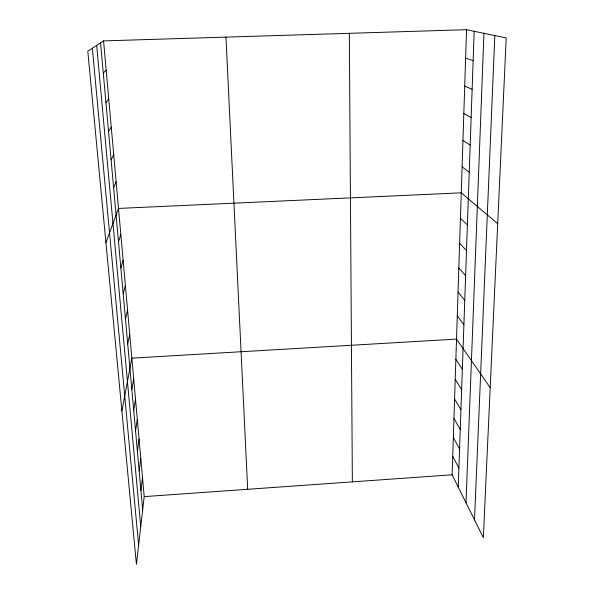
<?xml version="1.0" encoding="UTF-8"?>
<svg xmlns="http://www.w3.org/2000/svg" width="594" height="594" viewBox="0 0 594 594"><rect width="100%" height="100%" fill="white"/><g stroke="black" fill="none" stroke-linecap="round" stroke-linejoin="round"><path stroke-width="0.89" d="M466.542 29.7L506.199 37.949L483.338 537.681L452.131 474.799L466.542 29.7L103.571 40.897L87.801 51.21L136.42 564.3L144.194 496.621L103.571 40.897M458.234 487.102L474.161 31.289M466.008 502.762L483.954 33.323M474.524 519.921L494.817 35.581M140.941 490.547L142.508 477.725M139.174 470.975L140.8 458.546M137.377 451.098L139.063 439.077M135.558 430.91L137.303 419.305M133.709 410.395L135.514 399.235M131.831 389.56L133.695 378.853M121.889 410.951L131.853 358.145L456.526 339.1L490.206 387.667M127.717 344L129.722 334.311M125.475 319.164L127.562 310.038M123.196 293.859L125.356 285.328M120.872 268.08L123.114 260.165M118.496 241.803L120.834 234.533M105.94 242.664L118.503 208.427L461.256 192.827L497.705 223.678M113.617 187.726L116.134 181.823M111.108 159.89L113.714 154.715M108.546 131.504L111.256 127.079M105.932 102.554L108.739 98.908M103.274 73.01L106.185 70.189M144.194 496.621L452.131 474.799M465.622 58.182L473.136 60.566M464.716 86.123L472.133 89.286M463.825 113.543L471.153 117.449M462.956 140.459L470.188 145.077M462.102 166.884L469.238 172.193M460.432 218.302L467.396 224.903M459.622 243.325L466.505 250.542M458.828 267.901L465.622 275.713M458.048 292.048L464.76 300.423M457.276 315.778L463.914 324.703M455.865 359.363L462.355 369.26M455.219 379.321L461.642 389.657M454.588 398.99L460.937 409.741M453.957 418.362L460.246 429.521M453.341 437.451L459.57 449.005M452.732 456.259L458.895 468.198M92.345 48.24L138.617 545.136M96.666 45.411L140.741 526.655M100.549 42.872L142.679 509.823M225.95 37.118L247.683 489.285M349.331 33.316L352.361 481.868"/></g></svg>
